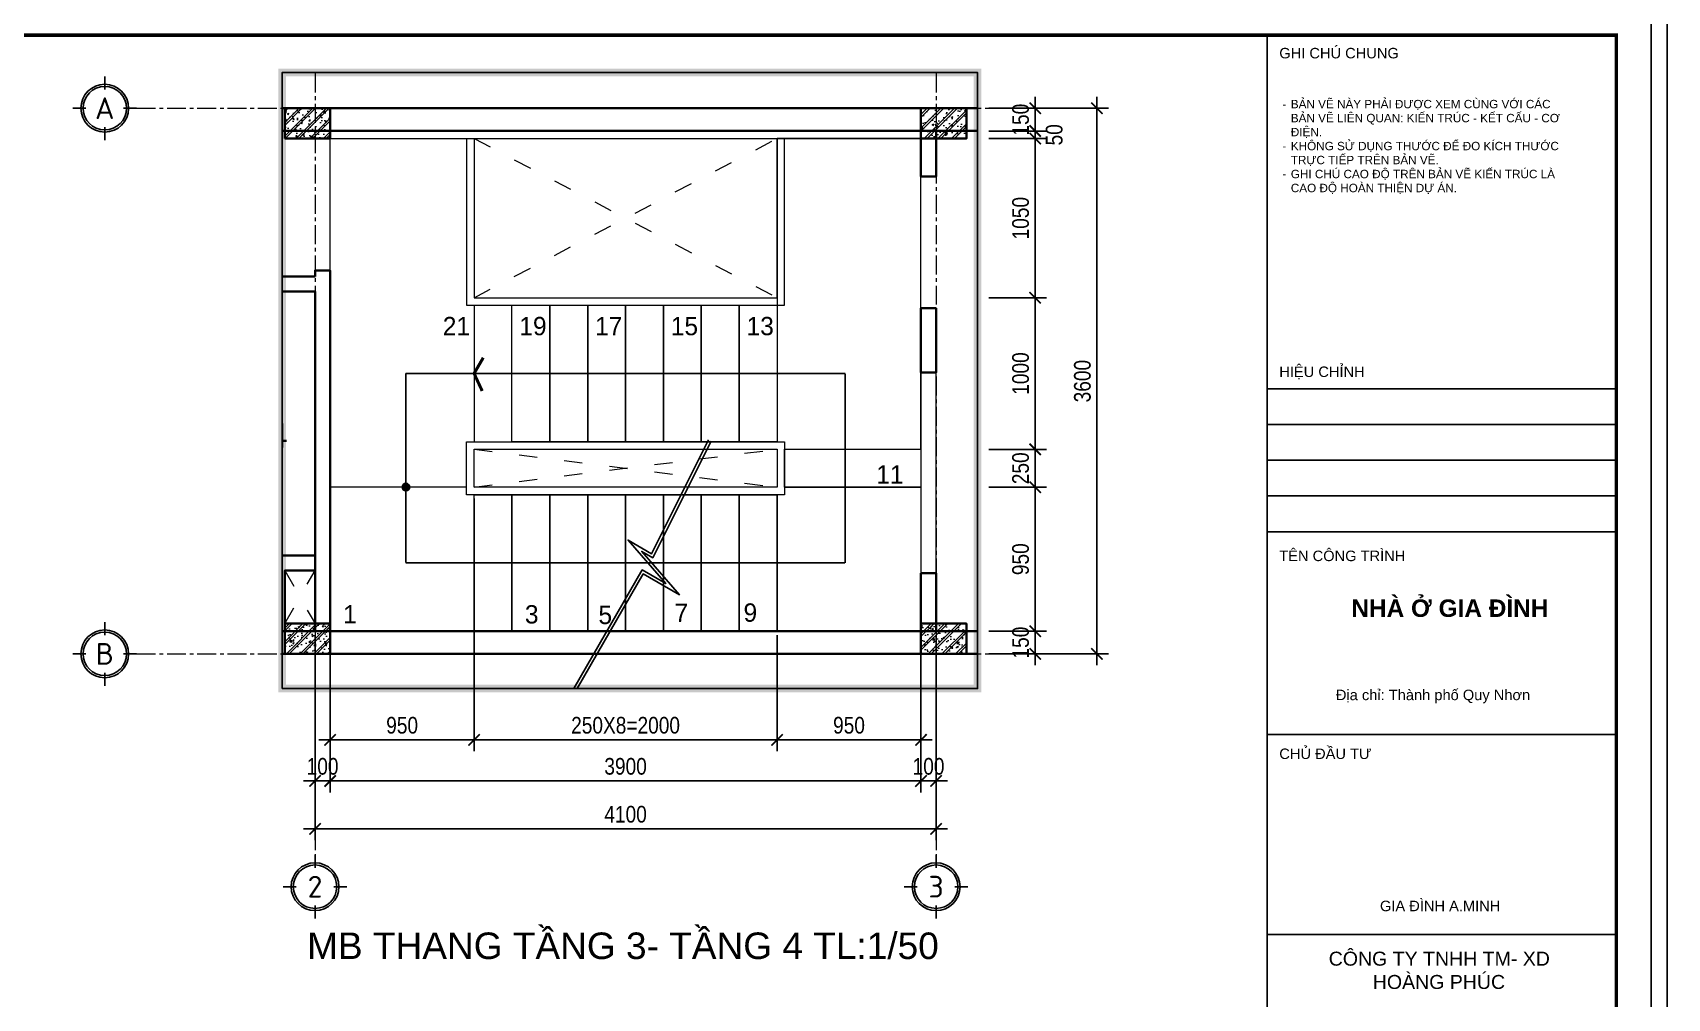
# Model space of a CAD drawing. Header units: inches. Extents: x 236662 to 497023, y -248575 to 81795.
# Drawn here: x 291129 to 301920, y -153848 to -147477 of the extents above; entities that cross this region are included whole.
import ezdxf
from ezdxf.enums import TextEntityAlignment as Align
from ezdxf.xclip import XClip

# ---------------------------------------------------------------- set-up
doc = ezdxf.new("R2010")
doc.units = ezdxf.units.IN
doc.header["$LTSCALE"] = 10
doc.header["$MEASUREMENT"] = 0
for name, pattern in [('ACAD_ISO02W100', [15, 12, -3]), ('ACAD_ISO03W100', [30, 12, -18]), ('CENTER', [2, 1.25, -0.25, 0.25, -0.25]), ('DASHED2', [0.375, 0.25, -0.125])]:
    doc.linetypes.add(name, pattern=pattern)
for name, color, linetype in [('01. HP_TEXT', 9, 'Continuous'), ('07. HP_KY HIEU', 43, 'Continuous'), ('07. HP_KY HIEU @ 1', 43, 'Continuous'), ('08. HP_DIM', 118, 'Continuous'), ('TEXT', 2, 'Continuous')]:
    doc.layers.add(name, color=color, linetype=linetype)
for name, color, linetype, lineweight in [('02. HP_BE TONG', 1, 'Continuous', 35), ('03. HP_TUONG', 2, 'Continuous', 35), ('05. HP_TRUC', 251, 'CENTER', 5), ('06. HP_THAY 1', 134, 'Continuous', 15), ('06. HP_THAY 2', 147, 'Continuous', 13), ('09_HP_HATCH', 8, 'Continuous', 5), ('14. HP_OPENING', 250, 'ACAD_ISO03W100', 5), ('GHICHU', 7, 'Continuous', 9), ('N KHUAT', 8, 'Continuous', 5)]:
    doc.layers.add(name, color=color, linetype=linetype, lineweight=lineweight)
doc.layers.add('Tpl_Bound', color=1, linetype='Continuous', plot=False)
doc.styles.add('AVO', font='VAVOB.TTF')
doc.styles.add('BAOANNOTE', font='arial.ttf', dxfattribs={"width": 0.8})
doc.styles.add('ISOCP50', font='isocpeur.ttf')
doc.styles.get("Standard").update_dxf_attribs({"font": 'arial.ttf'})
doc.styles.add('TA1', font='arial.ttf')
doc.styles.add('Tahoma', font='tahoma.ttf')
doc.styles.add('TEXT (none)', font='arial.ttf')
doc.styles.add('text2', font='VHELVCN.TTF')
doc.dimstyles.new('AL-100', dxfattribs={"dimtxt": 220, "dimasz": 150, "dimexe": 150, "dimexo": 150, "dimgap": 80, "dimtad": 1, "dimdec": 0, "dimzin": 9, "dimtxsty": 'text2', "dimblk": 'ARCHTICK', "dimcen": 1, "dimdle": 150, "dimclrd": 256, "dimclre": 256, "dimclrt": 7, "dimadec": 0, "dimazin": 0, "dimtfac": 1, "dimtdec": 0, "dimtix": 1, "dimtmove": 2, "dimatfit": 3, "dimldrblk": 'ARCHTICK', "dimfxl": 1, "dimtolj": 1, "dimtzin": 0, "dimlwd": -1, "dimlwe": -1, "dimarcsym": 0})
doc.dimstyles.new('AL-100 (1-50)', dxfattribs={"dimscale": 0.5, "dimtxt": 220, "dimasz": 150, "dimexe": 150, "dimexo": 150, "dimgap": 80, "dimtad": 1, "dimdec": 0, "dimzin": 9, "dimtxsty": 'text2', "dimblk": 'ARCHTICK', "dimcen": 1, "dimdle": 150, "dimclrd": 256, "dimclre": 256, "dimclrt": 7, "dimadec": 0, "dimazin": 0, "dimtfac": 1, "dimtdec": 0, "dimtix": 1, "dimtmove": 2, "dimatfit": 3, "dimldrblk": 'ARCHTICK', "dimfxl": 1, "dimtolj": 1, "dimtzin": 0, "dimlwd": -1, "dimlwe": -1, "dimarcsym": 0})

# ---------------------------------------------------------------- blocks, each defined once
blk = doc.blocks.new('KHUNG TEN A-3')
at = {"layer": '01. HP_TEXT'}
for points in [[(365, 220.95), (365, 292), (415, 292), (415, 220.95)], [(365, 241.41), (365, 236.3), (415, 236.3), (415, 241.41)], [(365, 231.18), (365, 236.3), (415, 236.3), (415, 231.18)], [(365, 231.18), (365, 226.07), (415, 226.07), (415, 231.18)], [(365, 220.95), (365, 226.07), (415, 226.07), (415, 220.95)], [(365, 191.95), (365, 220.95), (415, 220.95), (415, 191.95)], [(365, 163.34), (365, 191.95), (415, 191.95), (415, 163.34)], [(365, 116.74), (365, 163.34), (415, 163.34), (415, 116.74)]]:
    blk.add_lwpolyline(points, close=True, dxfattribs=at)
at = {"layer": '02. HP_BE TONG', "color": 1, "const_width": 0.5}
blk.add_lwpolyline([(15, 5), (415, 5), (415, 292), (15, 292)], close=True, dxfattribs=at)
at = {"layer": '06. HP_THAY 1'}
blk.add_lwpolyline([(0, 297), (420, 297), (420, 0), (0, 0)], close=True, dxfattribs=at)
at = {"layer": 'Defpoints'}
blk.add_lwpolyline([(0, 0), (420, 0), (420, 297), (0, 297)], close=True, dxfattribs=at)
at = {"layer": '01. HP_TEXT', "color": 7, "style": 'TA1'}
for s, p in [('GHI CHÚ CHUNG', (366.75, 288.67)), ('HIỆU CHỈNH', (366.75, 243.09)), ('TÊN CÔNG TRÌNH', (366.75, 216.75)), ('CHỦ ĐẦU TƯ', (366.75, 188.44))]:
    blk.add_text(s, height=1.5, dxfattribs=at).set_placement(p)
at = {"layer": '01. HP_TEXT', "attachment_point": 1}
for s, width, gutter_width, heights, insert, char_height, style in [('\\pi-1.2,l2.4,t2.4,4.8;-^IBẢN VẼ NÀY PHẢI ĐƯỢC XEM CÙNG VỚI CÁC \\P\\pi0,t4.8;BẢN VẼ LIÊN QUAN: KIẾN TRÚC - KẾT CẤU - CƠ \\PĐIỆN.\\P\\pi-1.2,t2.4,4.8;-^IKHÔNG SỬ DỤNG THƯỚC ĐỂ ĐO KÍCH THƯỚC \\P\\pi0,t4.8;TRỰC TIẾP TRÊN BẢN VẼ.\\P\\pi-1.2,t2.4,4.8;-^IGHI CHÚ CAO ĐỘ TRÊN BẢN VẼ KIẾN TRÚC LÀ \\P\\pi0,t4.8;CAO ĐỘ HOÀN THIỆN DỰ ÁN.', 42.6333, 2.41, [32.36], (366, 282.73), 1.2, 'TEXT (none)'), ('\\pi10.25739;{\\fArial|b1|i0|c0|p34;NHÀ Ở GIA ĐÌNH}', 48.1904, 0.0339, [17.72], (366.81, 211.27), 2.5, 'TA1'), ('\\pi9.5649;CÔNG TY TNHH TM- XD \\P\\pi11.2177;      HOÀNG PHÚC', 53.4572, 0.0255, [0], (364.26, 160.88), 2, 'TA1')]:
    blk.add_mtext_dynamic_manual_height_columns(s, width=width, gutter_width=gutter_width, heights=heights, dxfattribs=dict(at, insert=insert, char_height=char_height, style=style))
at = {"layer": '01. HP_TEXT', "color": 7, "char_height": 1.5, "attachment_point": 1, "style": 'TA1'}
for s, width, insert in [('\\A1;\\pi-0.44848,l3,t7.05152,17.55152;Địa chỉ: Thành phố Quy Nhơn', 34.8513, (372.3, 198.36)), ('\\A1;\\pi-1.5,l3,t6,16.5;GIA ĐÌNH A.MINH', 42.6333, (379.66, 168.17))]:
    blk.add_mtext_dynamic_manual_height_columns(s, width=width, gutter_width=2.41, heights=[62.37], dxfattribs=dict(at, insert=insert))
blk = doc.blocks.new('Level mark - Plan 2')
blk.add_lwpolyline([(12.53, 0.4), (12.53, 3.6), (4.64, 3.6), (4.64, 0.4)], close=True)
at = {"style": 'BAOANNOTE', "flags": 8}
blk.add_attdef('FL%%P0.000', text='', height=2, dxfattribs=at).set_placement((9, 2), align=Align.MIDDLE_CENTER)
blk = doc.blocks.new('_ArchTick')
at = {"color": 0, "linetype": 'ByBlock', "const_width": 0.15}
blk.add_lwpolyline([(-0.5, -0.5), (0.5, 0.5)], dxfattribs=at)
blk = doc.blocks.new('*D1326')
at = {"layer": '08. HP_DIM', "transparency": 16777216}
for p, q in [((-15000, -3750), (-15000, -5073)), ((0, -3750), (0, -5073)), ((-15150, -4923), (150, -4923))]:
    blk.add_line(p, q, dxfattribs=at)
at = {"layer": 'Defpoints', "color": 0, "transparency": 16777216}
for p in [(-15000, -3600), (0, -3600), (0, -4923)]:
    blk.add_point(p, dxfattribs=at)
at = {"layer": '08. HP_DIM', "transparency": 16777216, "xscale": 150, "yscale": 150, "zscale": 150, "rotation": 180}
blk.add_blockref('_ArchTick', (-15000, -4923), dxfattribs=at)
at = {"layer": '08. HP_DIM', "transparency": 16777216, "xscale": 150, "yscale": 150, "zscale": 150}
blk.add_blockref('_ArchTick', (0, -4923), dxfattribs=at)
at = {"layer": '08. HP_DIM', "color": 7, "transparency": 16777216, "insert": (-8000, -4731), "char_height": 220, "attachment_point": 5, "style": 'text2'}
blk.add_mtext('\\A1;15000', dxfattribs=at)
blk = doc.blocks.new('COT')
at = {"layer": '09_HP_HATCH'}
h = blk.add_hatch(dxfattribs=at)
h.set_pattern_fill('CHAU-01', color=256, scale=15, pattern_type=2)
h.set_pattern_definition([(50, (-55276.965, -37444.2), (107.58903, -9.41282), [11.25, -123.75]), (355, (-55276.97, -37444.2), (-20.8127, 112.82882), [9, -99]), (100.4514, (-55268, -37444.99), (86.7764, 103.41593), [9.56103, -105.17132]), (46.1842, (-55276.97, -37414.2), (160.08616, -24.82785), [16.875, -185.625]), (96.6356, (-55263.62, -37416.27), (140.1994, 146.11768), [14.34154, -157.75695]), (351.1842, (-55276.97, -37414.2), (140.1993, 146.1178), [13.5, -148.5]), (21, (-55261.965, -37421.7), (89.53606, -60.39283), [11.25, -123.75]), (326, (-55261.97, -37421.7), (36.4973, 108.7725), [9, -99]), (71.4514, (-55254.5, -37426.73), (126.0334, 48.37957), [9.56103, -105.17132]), (37.5, (-55276.965, -37444.2), (1.823978, 49.934078), [0, -97.8, 0, -100.5, 0, -99.375]), (7.5, (-55276.965, -37444.2), (39.46043, 59.161757), [0, -57.3, 0, -95.55, 0, -37.875]), (327.5, (-55310.415, -37444.2), (80.073365, -3.38323), [0, -37.5, 0, -117, 0, -155.25]), (317.5, (-55325.415, -37444.2), (87.477925, 15.01575), [0, -48.75, 0, -77.7, 0, -110.25]), (45, (-55276.965, -37444.2), (-45.07806, 45.07806), []), (45, (-55276.965, -37425.827), (-45.07806, 45.07806), [])])
h.paths.add_polyline_path([(0, -200), (300, -200), (300, 0), (0, 0)])
at = {"layer": '02. HP_BE TONG'}
blk.add_lwpolyline([(0, -200), (300, -200), (300, 0), (0, 0)], close=True, dxfattribs=at)
blk = doc.blocks.new('ádasdwdczxzc')
at = {"layer": '03. HP_TUONG'}
for p in [(-15000, 3600), (-9750, 3600), (-5550, 3600), (-300, 3600), (-15000, 200), (-9750, 200), (-5550, 200), (-300, 200)]:
    blk.add_blockref('COT', p, dxfattribs=at)
blk = doc.blocks.new('*D1327')
at = {"layer": '08. HP_DIM', "transparency": 16777216}
for p, q in [((-15000, -3750), (-15000, -4679)), ((-9550, -3750), (-9550, -4679)), ((-15150, -4529), (-9400, -4529))]:
    blk.add_line(p, q, dxfattribs=at)
at = {"layer": 'Defpoints', "color": 0, "transparency": 16777216}
for p in [(-15000, -3600), (-9550, -3600), (-9550, -4529)]:
    blk.add_point(p, dxfattribs=at)
at = {"layer": '08. HP_DIM', "transparency": 16777216, "xscale": 150, "yscale": 150, "zscale": 150, "rotation": 180}
blk.add_blockref('_ArchTick', (-15000, -4529), dxfattribs=at)
at = {"layer": '08. HP_DIM', "transparency": 16777216, "xscale": 150, "yscale": 150, "zscale": 150}
blk.add_blockref('_ArchTick', (-9550, -4529), dxfattribs=at)
at = {"layer": '08. HP_DIM', "color": 7, "transparency": 16777216, "insert": (-12275, -4337), "char_height": 220, "attachment_point": 5, "style": 'text2'}
blk.add_mtext('\\A1;5450', dxfattribs=at)
blk = doc.blocks.new('*D1328')
at = {"layer": '08. HP_DIM', "transparency": 16777216}
for p, q in [((-9550, -3750), (-9550, -4679)), ((-5450, -3750), (-5450, -4679)), ((-9700, -4529), (-5300, -4529))]:
    blk.add_line(p, q, dxfattribs=at)
at = {"layer": 'Defpoints', "color": 0, "transparency": 16777216}
for p in [(-9550, -3600), (-5450, -3600), (-5450, -4529)]:
    blk.add_point(p, dxfattribs=at)
at = {"layer": '08. HP_DIM', "transparency": 16777216, "xscale": 150, "yscale": 150, "zscale": 150, "rotation": 180}
blk.add_blockref('_ArchTick', (-9550, -4529), dxfattribs=at)
at = {"layer": '08. HP_DIM', "transparency": 16777216, "xscale": 150, "yscale": 150, "zscale": 150}
blk.add_blockref('_ArchTick', (-5450, -4529), dxfattribs=at)
at = {"layer": '08. HP_DIM', "color": 7, "transparency": 16777216, "insert": (-7500, -4337), "char_height": 220, "attachment_point": 5, "style": 'text2'}
blk.add_mtext('\\A1;4100', dxfattribs=at)
blk = doc.blocks.new('*D1329')
at = {"layer": '08. HP_DIM', "transparency": 16777216}
for p, q in [((-5450, -3750), (-5450, -4679)), ((0, -3750), (0, -4679)), ((-5600, -4529), (150, -4529))]:
    blk.add_line(p, q, dxfattribs=at)
at = {"layer": 'Defpoints', "color": 0, "transparency": 16777216}
for p in [(-5450, -3600), (0, -3600), (0, -4529)]:
    blk.add_point(p, dxfattribs=at)
at = {"layer": '08. HP_DIM', "transparency": 16777216, "xscale": 150, "yscale": 150, "zscale": 150, "rotation": 180}
blk.add_blockref('_ArchTick', (-5450, -4529), dxfattribs=at)
at = {"layer": '08. HP_DIM', "transparency": 16777216, "xscale": 150, "yscale": 150, "zscale": 150}
blk.add_blockref('_ArchTick', (0, -4529), dxfattribs=at)
at = {"layer": '08. HP_DIM', "color": 7, "transparency": 16777216, "insert": (-2725, -4337), "char_height": 220, "attachment_point": 5, "style": 'text2'}
blk.add_mtext('\\A1;5450', dxfattribs=at)
blk = doc.blocks.new('*D1330')
at = {"layer": '08. HP_DIM', "transparency": 16777216}
for p, q in [((1239, 150), (1239, -3750)), ((365, 0), (1389, 0)), ((365, -3600), (1389, -3600))]:
    blk.add_line(p, q, dxfattribs=at)
at = {"layer": 'Defpoints', "color": 0, "transparency": 16777216}
for p in [(215, 0), (215, -3600), (1239, -3600)]:
    blk.add_point(p, dxfattribs=at)
at = {"layer": '08. HP_DIM', "transparency": 16777216, "xscale": 150, "yscale": 150, "zscale": 150}
for p, rotation in [((1239, 0), 90), ((1239, -3600), 270)]:
    blk.add_blockref('_ArchTick', p, dxfattribs=dict(at, rotation=rotation))
at = {"layer": '08. HP_DIM', "color": 7, "transparency": 16777216, "insert": (1047, -1880), "char_height": 220, "attachment_point": 5, "rotation": 90, "style": 'text2'}
blk.add_mtext('\\A1;3600', dxfattribs=at)
blk = doc.blocks.new('Step Symbol - Metric')
h = blk.add_hatch()
h.set_pattern_fill('_USER', color=0, angle=45, style=0, pattern_type=0)
h.set_pattern_definition([(45, (0, 4), (-0.70711, 0.70711), [])])
h.paths.add_polyline_path([(8, 0), (8, -3), (-3, -3), (-3, 1), (-8, 1), (-8, 4), (0, 4), (0, 0)])
at = {"color": 0}
blk.add_lwpolyline([(8, 0), (0, 0), (0, 4), (-8, 4)], dxfattribs=at)
blk.add_attdef('Step', (2, 2), '', height=3, dxfattribs=at)
blk = doc.blocks.new('*D1325')
at = {"layer": '08. HP_DIM', "transparency": 16777216}
for p, q in [((-17549, 150), (-17549, -3750)), ((-16400, 0), (-17699, 0)), ((-16400, -3600), (-17699, -3600))]:
    blk.add_line(p, q, dxfattribs=at)
at = {"layer": 'Defpoints', "color": 0, "transparency": 16777216}
for p in [(-16250, 0, 6), (-17549, -3600), (-16250, -3600, 6)]:
    blk.add_point(p, dxfattribs=at)
at = {"layer": '08. HP_DIM', "transparency": 16777216, "xscale": 150, "yscale": 150, "zscale": 150}
for p, rotation in [((-17549, 0), 90), ((-17549, -3600), 270)]:
    blk.add_blockref('_ArchTick', p, dxfattribs=dict(at, rotation=rotation))
at = {"layer": '08. HP_DIM', "color": 7, "transparency": 16777216, "insert": (-17742, -1800), "char_height": 220, "attachment_point": 5, "rotation": 90, "style": 'text2'}
blk.add_mtext('\\A1;3600', dxfattribs=at)
blk = doc.blocks.new('grid test1')
at = {"ltscale": 20}
for p, q in [((0, 440), (0, 260)), ((-260, 0), (-440, 0)), ((440, 0), (260, 0)), ((0, -260), (0, -440))]:
    blk.add_line(p, q, dxfattribs=at)
at = {"color": 251, "ltscale": 20, "true_color": 0x636466}
for radius in [330, 300]:
    blk.add_circle((0, 0), radius, dxfattribs=at)
at = {"layer": '01. HP_TEXT', "color": 2, "ltscale": 20, "true_color": 0xf1eb1f, "style": 'ISOCP50'}
blk.add_attdef('GRID', text='', height=300, dxfattribs=at).set_placement((-37, 0), align=Align.MIDDLE_CENTER)
blk = doc.blocks.new('ÁDASDASDFFF')
at = {"layer": '05. HP_TRUC', "ltscale": 10}
for p, q in [((0, 3829), (0, -1326)), ((4100, 3829), (4100, -1326)), ((-1177, 3600), (5023, 3600)), ((-1177, 0), (5023, 0))]:
    blk.add_line(p, q, dxfattribs=at)
at = {"layer": '07. HP_KY HIEU @ 1', "ltscale": 20}
ref = blk.add_blockref('grid test1', (-1388, 3600), dxfattribs=dict(at, xscale=0.477750000078231, yscale=0.477750000078231, zscale=0.477750000078231))
ref.add_attrib('GRID', 'A', dxfattribs={"layer": 'TEXT', "ltscale": 20, "height": 143, "style": 'ISOCP50'}).set_placement((-1388, 3600), align=Align.MIDDLE_CENTER)
ref = blk.add_blockref('grid test1', (-1388, 0), dxfattribs=dict(at, xscale=0.477750000078231, yscale=0.477750000078231, zscale=0.477750000078231))
ref.add_attrib('GRID', 'B', dxfattribs={"layer": 'TEXT', "ltscale": 20, "height": 143, "style": 'ISOCP50'}).set_placement((-1388, 0), align=Align.MIDDLE_CENTER)
ref = blk.add_blockref('grid test1', (0, -1536), dxfattribs=dict(at, xscale=0.477750000078231, yscale=0.477750000078231, zscale=0.477750000078231))
ref.add_attrib('GRID', '2', dxfattribs={"layer": 'TEXT', "ltscale": 20, "height": 143, "style": 'ISOCP50'}).set_placement((0, -1536), align=Align.MIDDLE_CENTER)
ref = blk.add_blockref('grid test1', (4100, -1536), dxfattribs=dict(at, xscale=0.477750000078231, yscale=0.477750000078231, zscale=0.477750000078231))
ref.add_attrib('GRID', '3', dxfattribs={"layer": 'TEXT', "ltscale": 20, "height": 143, "style": 'ISOCP50'}).set_placement((4100, -1536), align=Align.MIDDLE_CENTER)
blk = doc.blocks.new('*D536')
at = {"layer": '08. HP_DIM', "transparency": 16777216}
for p, q in [((294043, -150551), (294043, -152218)), ((293093, -151451), (293093, -152218)), ((293018, -152143), (294118, -152143))]:
    blk.add_line(p, q, dxfattribs=at)
at = {"layer": 'Defpoints', "color": 0, "transparency": 16777216}
for p in [(294043, -150476), (293093, -151376), (294043, -152143)]:
    blk.add_point(p, dxfattribs=at)
at = {"layer": '08. HP_DIM', "transparency": 16777216, "xscale": 75, "yscale": 75, "zscale": 75, "rotation": 180}
blk.add_blockref('_ArchTick', (293093, -152143), dxfattribs=at)
at = {"layer": '08. HP_DIM', "transparency": 16777216, "xscale": 75, "yscale": 75, "zscale": 75}
blk.add_blockref('_ArchTick', (294043, -152143), dxfattribs=at)
at = {"layer": '08. HP_DIM', "color": 7, "transparency": 16777216, "insert": (293568, -152047), "char_height": 110, "attachment_point": 5, "style": 'text2'}
blk.add_mtext('\\A1;950', dxfattribs=at)
blk = doc.blocks.new('*D537')
at = {"layer": '08. HP_DIM', "transparency": 16777216}
for p, q in [((294043, -150551), (294043, -152218)), ((296043, -151451), (296043, -152218)), ((293968, -152143), (296118, -152143))]:
    blk.add_line(p, q, dxfattribs=at)
at = {"layer": 'Defpoints', "color": 0, "transparency": 16777216}
for p in [(294043, -150476), (296043, -151376), (296043, -152143)]:
    blk.add_point(p, dxfattribs=at)
at = {"layer": '08. HP_DIM', "transparency": 16777216, "xscale": 75, "yscale": 75, "zscale": 75, "rotation": 180}
blk.add_blockref('_ArchTick', (294043, -152143), dxfattribs=at)
at = {"layer": '08. HP_DIM', "transparency": 16777216, "xscale": 75, "yscale": 75, "zscale": 75}
blk.add_blockref('_ArchTick', (296043, -152143), dxfattribs=at)
at = {"layer": '08. HP_DIM', "color": 7, "transparency": 16777216, "insert": (295043, -152047), "char_height": 110, "attachment_point": 5, "style": 'text2'}
blk.add_mtext('\\A1;250X8=2000', dxfattribs=at)
blk = doc.blocks.new('*D538')
at = {"layer": '08. HP_DIM', "transparency": 16777216}
for p, q in [((296043, -151451), (296043, -152218)), ((296993, -151451), (296993, -152218)), ((295968, -152143), (297068, -152143))]:
    blk.add_line(p, q, dxfattribs=at)
at = {"layer": 'Defpoints', "color": 0, "transparency": 16777216}
for p in [(296043, -151376), (296993, -151376), (296993, -152143)]:
    blk.add_point(p, dxfattribs=at)
at = {"layer": '08. HP_DIM', "transparency": 16777216, "xscale": 75, "yscale": 75, "zscale": 75, "rotation": 180}
blk.add_blockref('_ArchTick', (296043, -152143), dxfattribs=at)
at = {"layer": '08. HP_DIM', "transparency": 16777216, "xscale": 75, "yscale": 75, "zscale": 75}
blk.add_blockref('_ArchTick', (296993, -152143), dxfattribs=at)
at = {"layer": '08. HP_DIM', "color": 7, "transparency": 16777216, "insert": (296518, -152047), "char_height": 110, "attachment_point": 5, "style": 'text2'}
blk.add_mtext('\\A1;950', dxfattribs=at)
blk = doc.blocks.new('*D532')
at = {"layer": '08. HP_DIM', "transparency": 16777216}
for p, q in [((292993, -151651), (292993, -152805)), ((297093, -151651), (297093, -152805)), ((292918, -152730), (297168, -152730))]:
    blk.add_line(p, q, dxfattribs=at)
at = {"layer": 'Defpoints', "color": 0, "transparency": 16777216}
for p in [(292993, -151576), (297093, -151576), (297093, -152730)]:
    blk.add_point(p, dxfattribs=at)
at = {"layer": '08. HP_DIM', "transparency": 16777216, "xscale": 75, "yscale": 75, "zscale": 75, "rotation": 180}
blk.add_blockref('_ArchTick', (292993, -152730), dxfattribs=at)
at = {"layer": '08. HP_DIM', "transparency": 16777216, "xscale": 75, "yscale": 75, "zscale": 75}
blk.add_blockref('_ArchTick', (297093, -152730), dxfattribs=at)
at = {"layer": '08. HP_DIM', "color": 7, "transparency": 16777216, "insert": (295043, -152634), "char_height": 110, "attachment_point": 5, "style": 'text2'}
blk.add_mtext('\\A1;4100', dxfattribs=at)
blk = doc.blocks.new('*D533')
at = {"layer": '08. HP_DIM', "transparency": 16777216}
for p, q in [((293093, -151451), (293093, -152489)), ((296993, -151451), (296993, -152489)), ((293018, -152414), (297068, -152414))]:
    blk.add_line(p, q, dxfattribs=at)
at = {"layer": 'Defpoints', "color": 0, "transparency": 16777216}
for p in [(293093, -151376), (296993, -151376), (296993, -152414)]:
    blk.add_point(p, dxfattribs=at)
at = {"layer": '08. HP_DIM', "transparency": 16777216, "xscale": 75, "yscale": 75, "zscale": 75, "rotation": 180}
blk.add_blockref('_ArchTick', (293093, -152414), dxfattribs=at)
at = {"layer": '08. HP_DIM', "transparency": 16777216, "xscale": 75, "yscale": 75, "zscale": 75}
blk.add_blockref('_ArchTick', (296993, -152414), dxfattribs=at)
at = {"layer": '08. HP_DIM', "color": 7, "transparency": 16777216, "insert": (295043, -152318), "char_height": 110, "attachment_point": 5, "style": 'text2'}
blk.add_mtext('\\A1;3900', dxfattribs=at)
blk = doc.blocks.new('*D534')
at = {"layer": '08. HP_DIM', "transparency": 16777216}
for p, q in [((292993, -151451), (292993, -152489)), ((293093, -151451), (293093, -152489)), ((292993, -152414), (292918, -152414)), ((293093, -152414), (292993, -152414)), ((293093, -152414), (293168, -152414))]:
    blk.add_line(p, q, dxfattribs=at)
at = {"layer": 'Defpoints', "color": 0, "transparency": 16777216}
for p in [(292993, -151376), (293093, -151376), (292993, -152414)]:
    blk.add_point(p, dxfattribs=at)
at = {"layer": '08. HP_DIM', "transparency": 16777216, "xscale": 75, "yscale": 75, "zscale": 75}
blk.add_blockref('_ArchTick', (292993, -152414), dxfattribs=at)
at = {"layer": '08. HP_DIM', "transparency": 16777216, "xscale": 75, "yscale": 75, "zscale": 75, "rotation": 180}
blk.add_blockref('_ArchTick', (293093, -152414), dxfattribs=at)
at = {"layer": '08. HP_DIM', "color": 7, "transparency": 16777216, "insert": (293043, -152318), "char_height": 110, "attachment_point": 5, "style": 'text2'}
blk.add_mtext('\\A1;100', dxfattribs=at)
blk = doc.blocks.new('*D535')
at = {"layer": '08. HP_DIM', "transparency": 16777216}
for p, q in [((296993, -151451), (296993, -152489)), ((297093, -151451), (297093, -152489)), ((296993, -152414), (296918, -152414)), ((296993, -152414), (297093, -152414)), ((297093, -152414), (297168, -152414))]:
    blk.add_line(p, q, dxfattribs=at)
at = {"layer": 'Defpoints', "color": 0, "transparency": 16777216}
for p in [(296993, -151376), (297093, -151376), (297093, -152414)]:
    blk.add_point(p, dxfattribs=at)
at = {"layer": '08. HP_DIM', "transparency": 16777216, "xscale": 75, "yscale": 75, "zscale": 75}
blk.add_blockref('_ArchTick', (296993, -152414), dxfattribs=at)
at = {"layer": '08. HP_DIM', "transparency": 16777216, "xscale": 75, "yscale": 75, "zscale": 75, "rotation": 180}
blk.add_blockref('_ArchTick', (297093, -152414), dxfattribs=at)
at = {"layer": '08. HP_DIM', "color": 7, "transparency": 16777216, "insert": (297043, -152318), "char_height": 110, "attachment_point": 5, "style": 'text2'}
blk.add_mtext('\\A1;100', dxfattribs=at)
blk = doc.blocks.new('*D539')
at = {"layer": '08. HP_DIM', "transparency": 16777216}
for p, q in [((297747, -151426), (297747, -151351)), ((297441, -151426), (297822, -151426)), ((297747, -151576), (297747, -151426)), ((297441, -151576), (297822, -151576)), ((297747, -151576), (297747, -151651))]:
    blk.add_line(p, q, dxfattribs=at)
at = {"layer": 'Defpoints', "color": 0, "transparency": 16777216}
for p in [(297366, -151426), (297747, -151426), (297366, -151576)]:
    blk.add_point(p, dxfattribs=at)
at = {"layer": '08. HP_DIM', "transparency": 16777216, "xscale": 75, "yscale": 75, "zscale": 75}
for p, rotation in [((297747, -151426), 270), ((297747, -151576), 90)]:
    blk.add_blockref('_ArchTick', p, dxfattribs=dict(at, rotation=rotation))
at = {"layer": '08. HP_DIM', "color": 7, "transparency": 16777216, "insert": (297651, -151501), "char_height": 110, "attachment_point": 5, "rotation": 90, "style": 'text2'}
blk.add_mtext('\\A1;150', dxfattribs=at)
blk = doc.blocks.new('*D540')
at = {"layer": '08. HP_DIM', "transparency": 16777216}
for p, q in [((297747, -151501), (297747, -150401)), ((297441, -150476), (297822, -150476)), ((297441, -151426), (297822, -151426))]:
    blk.add_line(p, q, dxfattribs=at)
at = {"layer": 'Defpoints', "color": 0, "transparency": 16777216}
for p in [(297366, -150476), (297747, -150476), (297366, -151426)]:
    blk.add_point(p, dxfattribs=at)
at = {"layer": '08. HP_DIM', "transparency": 16777216, "xscale": 75, "yscale": 75, "zscale": 75}
for p, rotation in [((297747, -150476), 90), ((297747, -151426), 270)]:
    blk.add_blockref('_ArchTick', p, dxfattribs=dict(at, rotation=rotation))
at = {"layer": '08. HP_DIM', "color": 7, "transparency": 16777216, "insert": (297651, -150951), "char_height": 110, "attachment_point": 5, "rotation": 90, "style": 'text2'}
blk.add_mtext('\\A1;950', dxfattribs=at)
blk = doc.blocks.new('*D541')
at = {"layer": '08. HP_DIM', "transparency": 16777216}
for p, q in [((297747, -150226), (297747, -150151)), ((297441, -150226), (297822, -150226)), ((297747, -150476), (297747, -150226)), ((297441, -150476), (297822, -150476)), ((297747, -150476), (297747, -150551))]:
    blk.add_line(p, q, dxfattribs=at)
at = {"layer": 'Defpoints', "color": 0, "transparency": 16777216}
for p in [(297366, -150226), (297747, -150226), (297366, -150476)]:
    blk.add_point(p, dxfattribs=at)
at = {"layer": '08. HP_DIM', "transparency": 16777216, "xscale": 75, "yscale": 75, "zscale": 75}
for p, rotation in [((297747, -150226), 270), ((297747, -150476), 90)]:
    blk.add_blockref('_ArchTick', p, dxfattribs=dict(at, rotation=rotation))
at = {"layer": '08. HP_DIM', "color": 7, "transparency": 16777216, "insert": (297651, -150351), "char_height": 110, "attachment_point": 5, "rotation": 90, "style": 'text2'}
blk.add_mtext('\\A1;250', dxfattribs=at)
blk = doc.blocks.new('*D543')
at = {"layer": '08. HP_DIM', "transparency": 16777216}
for p, q in [((297441, -149226), (297822, -149226)), ((297747, -150301), (297747, -149151)), ((297441, -150226), (297822, -150226))]:
    blk.add_line(p, q, dxfattribs=at)
at = {"layer": 'Defpoints', "color": 0, "transparency": 16777216}
for p in [(297366, -149226), (297747, -149226), (297366, -150226)]:
    blk.add_point(p, dxfattribs=at)
at = {"layer": '08. HP_DIM', "transparency": 16777216, "xscale": 75, "yscale": 75, "zscale": 75}
for p, rotation in [((297747, -149226), 90), ((297747, -150226), 270)]:
    blk.add_blockref('_ArchTick', p, dxfattribs=dict(at, rotation=rotation))
at = {"layer": '08. HP_DIM', "color": 7, "transparency": 16777216, "insert": (297651, -149726), "char_height": 110, "attachment_point": 5, "rotation": 90, "style": 'text2'}
blk.add_mtext('\\A1;1000', dxfattribs=at)
blk = doc.blocks.new('*D544')
at = {"layer": '08. HP_DIM', "transparency": 16777216}
for p, q in [((297747, -149301), (297747, -148101)), ((297441, -148176), (297822, -148176)), ((297441, -149226), (297822, -149226))]:
    blk.add_line(p, q, dxfattribs=at)
at = {"layer": 'Defpoints', "color": 0, "transparency": 16777216}
for p in [(297366, -148176), (297747, -148176), (297366, -149226)]:
    blk.add_point(p, dxfattribs=at)
at = {"layer": '08. HP_DIM', "transparency": 16777216, "xscale": 75, "yscale": 75, "zscale": 75}
for p, rotation in [((297747, -148176), 90), ((297747, -149226), 270)]:
    blk.add_blockref('_ArchTick', p, dxfattribs=dict(at, rotation=rotation))
at = {"layer": '08. HP_DIM', "color": 7, "transparency": 16777216, "insert": (297651, -148701), "char_height": 110, "attachment_point": 5, "rotation": 90, "style": 'text2'}
blk.add_mtext('\\A1;1050', dxfattribs=at)
blk = doc.blocks.new('*D545')
at = {"layer": '08. HP_DIM', "transparency": 16777216}
for p, q in [((297747, -147976), (297747, -147901)), ((297441, -147976), (297822, -147976)), ((297747, -148126), (297747, -147976)), ((297441, -148126), (297822, -148126)), ((297747, -148126), (297747, -148201))]:
    blk.add_line(p, q, dxfattribs=at)
at = {"layer": 'Defpoints', "color": 0, "transparency": 16777216}
for p in [(297366, -147976), (297747, -147976), (297366, -148126)]:
    blk.add_point(p, dxfattribs=at)
at = {"layer": '08. HP_DIM', "transparency": 16777216, "xscale": 75, "yscale": 75, "zscale": 75}
for p, rotation in [((297747, -147976), 270), ((297747, -148126), 90)]:
    blk.add_blockref('_ArchTick', p, dxfattribs=dict(at, rotation=rotation))
at = {"layer": '08. HP_DIM', "color": 7, "transparency": 16777216, "insert": (297651, -148051), "char_height": 110, "attachment_point": 5, "rotation": 90, "style": 'text2'}
blk.add_mtext('\\A1;150', dxfattribs=at)
blk = doc.blocks.new('*D542')
at = {"layer": '08. HP_DIM', "transparency": 16777216}
for p, q in [((297441, -148126), (297822, -148126)), ((297747, -148126), (297747, -148051)), ((297747, -148176), (297747, -148126)), ((297441, -148176), (297822, -148176)), ((297747, -148176), (297747, -148251))]:
    blk.add_line(p, q, dxfattribs=at)
at = {"layer": 'Defpoints', "color": 0, "transparency": 16777216}
for p in [(297366, -148126), (297747, -148126), (297366, -148176)]:
    blk.add_point(p, dxfattribs=at)
at = {"layer": '08. HP_DIM', "transparency": 16777216, "xscale": 75, "yscale": 75, "zscale": 75}
for p, rotation in [((297747, -148126), 270), ((297747, -148176), 90)]:
    blk.add_blockref('_ArchTick', p, dxfattribs=dict(at, rotation=rotation))
at = {"layer": '08. HP_DIM', "color": 7, "transparency": 16777216, "insert": (297873, -148151), "char_height": 110, "attachment_point": 5, "rotation": 90, "style": 'text2'}
blk.add_mtext('\\A1;50', dxfattribs=at)
blk = doc.blocks.new('*D546')
at = {"layer": '08. HP_DIM', "transparency": 16777216}
for p, q in [((298155, -151651), (298155, -147901)), ((297441, -147976), (298230, -147976)), ((297441, -151576), (298230, -151576))]:
    blk.add_line(p, q, dxfattribs=at)
at = {"layer": 'Defpoints', "color": 0, "transparency": 16777216}
for p in [(297366, -147976), (298155, -147976), (297366, -151576)]:
    blk.add_point(p, dxfattribs=at)
at = {"layer": '08. HP_DIM', "transparency": 16777216, "xscale": 75, "yscale": 75, "zscale": 75}
for p, rotation in [((298155, -147976), 90), ((298155, -151576), 270)]:
    blk.add_blockref('_ArchTick', p, dxfattribs=dict(at, rotation=rotation))
at = {"layer": '08. HP_DIM', "color": 7, "transparency": 16777216, "insert": (298059, -149776), "char_height": 110, "attachment_point": 5, "rotation": 90, "style": 'text2'}
blk.add_mtext('\\A1;3600', dxfattribs=at)
blk = doc.blocks.new('mb tang 3')
at = {"layer": '07. HP_KY HIEU'}
h = blk.add_hatch(color=256, dxfattribs=at)
h.dxf.hatch_style = 1
edge = h.paths.add_edge_path()
edge.add_arc((-8950, -2500), 25, 0, 360)
at = {"layer": '03. HP_TUONG'}
for p, q in [((-750, -1100), (-750, -1200)), ((-400, -3450), (-400, -2950)), ((-400, -2950), (-150, -2950)), ((-5550, -3067.5), (-5450, -3067.5)), ((-300, -3450), (-300, -3050)), ((-300, -3050), (-150, -3050))]:
    blk.add_line(p, q, dxfattribs=at)
for points in [[(-16250, -250), (-16150, -350), (-15900, -350), (-15900, 0), (-16250, 0), (-16250, -250)], [(-15900, 0), (-15000, 0), (-15000, -100), (-15900, -100)], [(-15000, -2935), (-15000, -3600), (0, -3600), (0, 0), (-15000, 0), (-15000, -665), (-14900, -665), (-14900, -150), (-150, -150), (-150, -3450), (-14900, -3450), (-14900, -2935)], [(-5550, -150), (-5450, -150), (-5450, -450), (-5550, -450)], [(-9550, -1110), (-9550, -1070), (-9450, -1070), (-9450, -3450), (-9550, -3450), (-9550, -1210), (-10100, -1210), (-10100, -1110)], [(-16250, -2500), (-16150, -2400), (-15900, -2400), (-15900, -2750), (-16250, -2750), (-16250, -2500)], [(-16200, -3600), (-15000, -3600), (-15000, -3450), (-16200, -3450)]]:
    blk.add_lwpolyline(points, close=True, dxfattribs=at)
for points in [[(-10800, -1210), (-10800, -1110), (-11600, -1110), (-11600, -1210), (-11000, -1210)], [(-1550, -3450), (-1550, -1200), (-1450, -1200), (-1450, -1100), (-2250, -1100), (-2250, -1200), (-1650, -1200), (-1650, -3450)], [(-750, -1100), (-150, -1100)], [(-11000, -3450), (-11000, -1210)], [(-10900, -3450), (-10900, -1210), (-10800, -1210)], [(-750, -1200), (-150, -1200)], [(-5450, -1742.5), (-5450, -1320), (-5550, -1320), (-5550, -1742.5), (-5450, -1742.5)], [(-9850, -3450), (-9850, -2950), (-9550, -2950)], [(-9750, -3450), (-9750, -3050), (-9550, -3050)], [(-5550, -3067.5), (-5550, -3450), (-5450, -3450), (-5450, -3067.5)]]:
    blk.add_lwpolyline(points, dxfattribs=at)
at = {"layer": '06. HP_THAY 1'}
for points in [[(-9450, -200), (-5550, -200), (-5550, -150), (-9450, -150)], [(-16150, -350), (-16050, -350), (-16050, -2400), (-16150, -2400)], [(-5450, -1742.5), (-5550, -1742.5), (-5550, -3067.5), (-5450, -3067.5)], [(-8550, -2200), (-6450, -2200), (-6450, -2550), (-8550, -2550)], [(-8500, -2250), (-6500, -2250), (-6500, -2500), (-8500, -2500)], [(-16150, -2750), (-16050, -2750), (-16050, -3450), (-16150, -3450)]]:
    blk.add_lwpolyline(points, close=True, dxfattribs=at)
for points in [[(-8550, -200), (-8550, -1300), (-6450, -1300), (-6450, -200)], [(-8500, -200), (-8500, -1250), (-6500, -1250), (-6500, -200)]]:
    blk.add_lwpolyline(points, dxfattribs=at)
at = {"layer": '06. HP_THAY 2'}
for p, q in [((-9450, -1070), (-9450, -200)), ((-8500, -1300), (-8500, -2200))]:
    blk.add_line(p, q, dxfattribs=at)
for points in [[(-6450, -2250), (-5550, -2250), (-5550, -200), (-6500, -200), (-6500, -2200), (-6450, -2200)], [(-650, -150), (-550, -150), (-550, -1100), (-650, -1100)], [(-15000, -665), (-14900, -665), (-14900, -2935), (-15000, -2935)], [(-10800, -1110), (-10100, -1110), (-10100, -1210), (-10800, -1210)], [(-1450, -1100), (-750, -1100), (-750, -1200), (-1450, -1200)], [(-8250, -2200), (-8250, -1300), (-8000, -1300), (-8000, -2200)], [(-8000, -2200), (-8000, -1300), (-7750, -1300), (-7750, -2200)], [(-7750, -2200), (-7750, -1300), (-7500, -1300), (-7500, -2200)], [(-7500, -2200), (-7500, -1300), (-7250, -1300), (-7250, -2200)], [(-7250, -2200), (-7250, -1300), (-7000, -1300), (-7000, -2200)], [(-7000, -2200), (-7000, -1300), (-6750, -1300), (-6750, -2200)], [(-6750, -2200), (-6750, -1300), (-6500, -1300), (-6500, -2200)], [(-6450, -2250), (-5550, -2250), (-5550, -2500), (-6450, -2500)], [(-8500, -3450), (-8500, -2550), (-8250, -2550), (-8250, -3450)], [(-8250, -3450), (-8250, -2550), (-8000, -2550), (-8000, -3450)], [(-8000, -3450), (-8000, -2550), (-7750, -2550), (-7750, -3450)], [(-7750, -3450), (-7750, -2550), (-7500, -2550), (-7500, -3450)], [(-7500, -3450), (-7500, -2550), (-7250, -2550), (-7250, -3450)], [(-7250, -3450), (-7250, -2550), (-7000, -2550), (-7000, -3450)], [(-7000, -3450), (-7000, -2550), (-6750, -2550), (-6750, -3450)], [(-6750, -3450), (-6750, -2550), (-6500, -2550), (-6500, -3450)]]:
    blk.add_lwpolyline(points, close=True, dxfattribs=at)
for points in [[(-8550, -2500), (-9450, -2500), (-9450, -3450), (-8500, -3450), (-8500, -2550)], [(-6450, -2500), (-5550, -2500), (-5550, -3450), (-6500, -3450), (-6500, -2550)], [(-6450, -2500), (-6450, -2550), (-6500, -2550)]]:
    blk.add_lwpolyline(points, dxfattribs=at)
at = {"layer": '07. HP_KY HIEU', "linetype": 'DASHED2'}
blk.add_lwpolyline([(-8950, -1750), (-8950, -3000), (-6050, -3000), (-6050, -1750)], close=True, dxfattribs=at)
at = {"layer": '07. HP_KY HIEU'}
for points in [[(-6951.7, -2187.3), (-7328.1, -2939.1), (-7483.3, -2849.5), (-7234.9, -3136.1), (-7390.1, -3046.5), (-7859.8, -3860.1)], [(-6935, -2196.9), (-7321, -2965.5), (-7393.4, -2923.7), (-7145, -3210.3), (-7383, -3072.9), (-7843.1, -3869.7)]]:
    blk.add_lwpolyline(points, dxfattribs=at)
blk.add_circle((-8950, -2500), 25, dxfattribs=at)
at = {"layer": '08. HP_DIM'}
blk.add_line((-400, -3450), (546.9, -3450), dxfattribs=at)
at = {"layer": '14. HP_OPENING'}
for p, q in [((-8500, -200), (-6500, -1250)), ((-8500, -1250), (-6500, -200)), ((-550, -150), (-150, -1100)), ((-550, -1100), (-200, -200)), ((-8500, -2250), (-6500, -2500)), ((-8500, -2500), (-6500, -2250)), ((-9750, -3050), (-9550, -3400)), ((-9750, -3400), (-9550, -3050)), ((-300, -3050), (-150, -3400)), ((-300, -3400), (-150, -3050))]:
    blk.add_line(p, q, dxfattribs=at)
at = {"layer": 'N KHUAT', "linetype": 'Continuous', "const_width": 20}
blk.add_lwpolyline([(-8446.4, -1865.5), (-8500, -1750), (-8439.4, -1646)], dxfattribs=at)
ref = blk.add_blockref('Level mark - Plan 2', (-3797.3, -963.1), dxfattribs=dict(xscale=100, yscale=100, zscale=100))
ref.add_attrib('FL%%P0.000', 'FL:+6.161', dxfattribs={"height": 100, "style": 'BAOANNOTE'}).set_placement((-2897.3, -763.1), align=Align.MIDDLE_CENTER)
ref = blk.add_blockref('Level mark - Plan 2', (-13883.8, -1043.1), dxfattribs=dict(xscale=100, yscale=100, zscale=100))
ref.add_attrib('FL%%P0.000', 'FL:+7.700', dxfattribs={"height": 100, "style": 'BAOANNOTE'}).set_placement((-12983.8, -843.1), align=Align.MIDDLE_CENTER)
at = {"layer": '07. HP_KY HIEU @ 1'}
ref = blk.add_blockref('Step Symbol - Metric', (-10450, -1210), dxfattribs=dict(at, xscale=-12.50000000000004, yscale=12.50000000000004, zscale=12.5, rotation=90))
ref.add_attrib('Step', '50', (-10468.4, -1324.3), dxfattribs={"layer": '0', "color": 7, "height": 75, "rotation": 90, "style": 'Tahoma'})
ref = blk.add_blockref('Step Symbol - Metric', (-1050, -1200), dxfattribs=dict(at, xscale=-12.50000000000004, yscale=12.50000000000004, zscale=12.5, rotation=90))
ref.add_attrib('Step', '50', (-1068.4, -1314.3), dxfattribs={"layer": '0', "color": 7, "height": 75, "rotation": 90, "style": 'Tahoma'})
ref = blk.add_blockref('Step Symbol - Metric', (-15000, -1833), dxfattribs=dict(at, xscale=-12.5, yscale=12.5, zscale=12.5))
ref.add_attrib('Step', '50', (-15114.3, -1814.6), dxfattribs={"layer": '0', "color": 7, "height": 75, "style": 'Tahoma'})
at = {"layer": '08. HP_DIM'}
blk.add_blockref('ádasdwdczxzc', (0, -3600), dxfattribs=at)
at = {"layer": '01. HP_TEXT', "style": 'TEXT (none)'}
for s, p in [('P. NGỦ 3 ', (-3414.3, -494.3)), ('P. NGỦ 2 ', (-13500.9, -574.3)), ('WC4', (-10226.3, -2239.1)), ('WC3', (-851.3, -2239.1))]:
    blk.add_text(s, height=159.88, dxfattribs=at).set_placement(p)
blk.add_text('BAN CÔNG', height=159.88, rotation=90, dxfattribs=at).set_placement((-15540.5, -2487.3))
at = {"layer": 'GHICHU', "color": 0, "linetype": 'Continuous', "style": 'AVO'}
for s, p in [('21', (-8706.7, -1497.8)), ('19', (-8201.3, -1497.8)), ('17', (-7701.3, -1497.8)), ('15', (-7201.3, -1497.8)), ('13', (-6701.3, -1497.8)), ('11', (-5844.7, -2476.2)), ('1', (-9364.4, -3399.4)), ('3', (-8164.4, -3399.4)), ('5', (-7679.1, -3403.5)), ('7', (-7176.8, -3390.1)), ('9', (-6721.2, -3387.9))]:
    blk.add_text(s, height=121, dxfattribs=at).set_placement(p)
at = {"layer": '08. HP_DIM'}
dim = blk.add_linear_dim(base=(-17549.4, -3600, -6.3), p1=(-16250, 0), p2=(-16250, -3600), angle=90, dimstyle='AL-100', dxfattribs=at)
dim.commit()
dim.dimension.update_dxf_attribs({"geometry": '*D1325', "text_midpoint": (-17741.7, -1800, -6.3)})
dim = blk.add_linear_dim(base=(1239.1, -3600), p1=(215, 0), p2=(215, -3600), angle=90, dimstyle='AL-100', dxfattribs=at)
dim.commit()
dim.dimension.update_dxf_attribs({"geometry": '*D1330', "text_midpoint": (1046.7, -1880), "dimtype": 128})
dim = blk.add_linear_dim(base=(0, -4922.9), p1=(-15000, -3600), p2=(0, -3600), dimstyle='AL-100', dxfattribs=at)
dim.commit()
dim.dimension.update_dxf_attribs({"geometry": '*D1326', "text_midpoint": (-8000, -4730.6), "dimtype": 128})
for base, p1, p2, picture, middle in [((-9550, -4529), (-15000, -3600), (-9550, -3600), '*D1327', (-12275, -4336.7)), ((-5450, -4529), (-9550, -3600), (-5450, -3600), '*D1328', (-7500, -4336.7)), ((0, -4529), (-5450, -3600), (0, -3600), '*D1329', (-2725, -4336.7))]:
    dim = blk.add_linear_dim(base=base, p1=p1, p2=p2, dimstyle='AL-100', dxfattribs=at)
    dim.commit()
    dim.dimension.update_dxf_attribs({"geometry": picture, "text_midpoint": middle})

msp = doc.modelspace()

# ---------------------------------------------------------------- linework, layer by layer
at = {"layer": '07. HP_KY HIEU', "linetype": 'ACAD_ISO02W100', "ltscale": 5, "const_width": 50}
msp.add_lwpolyline([(292775.7, -147740.5), (297366.4, -147740.5), (297366.4, -151803.9), (292775.7, -151803.9)], close=True, dxfattribs=at)
at = {"layer": 'Tpl_Bound', "color": 1}
msp.add_lwpolyline([(282444.6, -160959.6), (282444.6, -147262.5), (301919.7, -147262.5), (301919.7, -160959.6)], close=True, dxfattribs=at)

# ---------------------------------------------------------------- block references
at = {"color": 1, "xscale": 46.11803282630688, "yscale": 46.11803282630688, "zscale": 46.11803282630688}
msp.add_blockref('KHUNG TEN A-3', (282444.6, -160959.6, -154.9), dxfattribs=at)
ref = msp.add_blockref('mb tang 3', (302543, -147975.5))
XClip(ref).set_block_clipping_path([(-9767.3957038366, -3828.3655238421), (-5176.5976028077, 235.0251188961)])
at = {"layer": '08. HP_DIM'}
msp.add_blockref('ÁDASDASDFFF', (292993, -151575.5), dxfattribs=at)

# ---------------------------------------------------------------- texts
at = {"layer": '01. HP_TEXT', "style": 'TEXT (none)'}
msp.add_text('MB THANG TẦNG 3- TẦNG 4 TL:1/50', height=175, dxfattribs=at).set_placement((292940.7, -153588.7, -71.6))

# ---------------------------------------------------------------- dimensions: what is measured, and where the dimension line sits
at = {"layer": '08. HP_DIM'}
for base, p1, p2, picture, middle in [((297747.3, -147975.5), (297366.4, -148125.5), (297366.4, -147975.5), '*D545', (297651.1, -148050.5)), ((298155.5, -147975.5), (297366.4, -151575.5), (297366.4, -147975.5), '*D546', (298059.3, -149775.5)), ((297747.3, -148175.5), (297366.4, -149225.5), (297366.4, -148175.5), '*D544', (297651.1, -148700.5)), ((297747.3, -149225.5), (297366.4, -150225.5), (297366.4, -149225.5), '*D543', (297651.1, -149725.5)), ((297747.3, -150225.5), (297366.4, -150475.5), (297366.4, -150225.5), '*D541', (297651.1, -150350.5)), ((297747.3, -150475.5), (297366.4, -151425.5), (297366.4, -150475.5), '*D540', (297651.1, -150950.5)), ((297747.3, -151425.5), (297366.4, -151575.5), (297366.4, -151425.5), '*D539', (297651.1, -151500.5))]:
    dim = msp.add_linear_dim(base=base, p1=p1, p2=p2, angle=90, dimstyle='AL-100 (1-50)', dxfattribs=at)
    dim.commit()
    dim.dimension.update_dxf_attribs({"geometry": picture, "text_midpoint": middle})
dim = msp.add_linear_dim(base=(297747.3, -148125.5), p1=(297366.4, -148175.5), p2=(297366.4, -148125.5), angle=90, dimstyle='AL-100 (1-50)', dxfattribs=at)
dim.commit()
dim.dimension.update_dxf_attribs({"geometry": '*D542', "text_midpoint": (297873.1, -148150.5), "dimtype": 160})
for base, p1, p2, picture, middle in [((294043, -152143.1), (293093, -151375.5), (294043, -150475.5), '*D536', (293568, -152046.9)), ((292993, -152414.4), (293093, -151375.5), (292993, -151375.5), '*D534', (293043, -152318.2)), ((296993, -152414.4), (293093, -151375.5), (296993, -151375.5), '*D533', (295043, -152318.2)), ((296993, -152143.1), (296043, -151375.5), (296993, -151375.5), '*D538', (296518, -152046.9)), ((297093, -152414.4), (296993, -151375.5), (297093, -151375.5), '*D535', (297043, -152318.2)), ((297093, -152730.1), (292993, -151575.5), (297093, -151575.5), '*D532', (295043, -152633.9))]:
    dim = msp.add_linear_dim(base=base, p1=p1, p2=p2, dimstyle='AL-100 (1-50)', dxfattribs=at)
    dim.commit()
    dim.dimension.update_dxf_attribs({"geometry": picture, "text_midpoint": middle})
dim = msp.add_linear_dim(base=(296043, -152143.1), p1=(294043, -150475.5), p2=(296043, -151375.5), text='250X8=<>', dimstyle='AL-100 (1-50)', dxfattribs=at)
dim.commit()
dim.dimension.update_dxf_attribs({"geometry": '*D537', "text_midpoint": (295043, -152046.9)})

doc.saveas('drawing.dxf')
